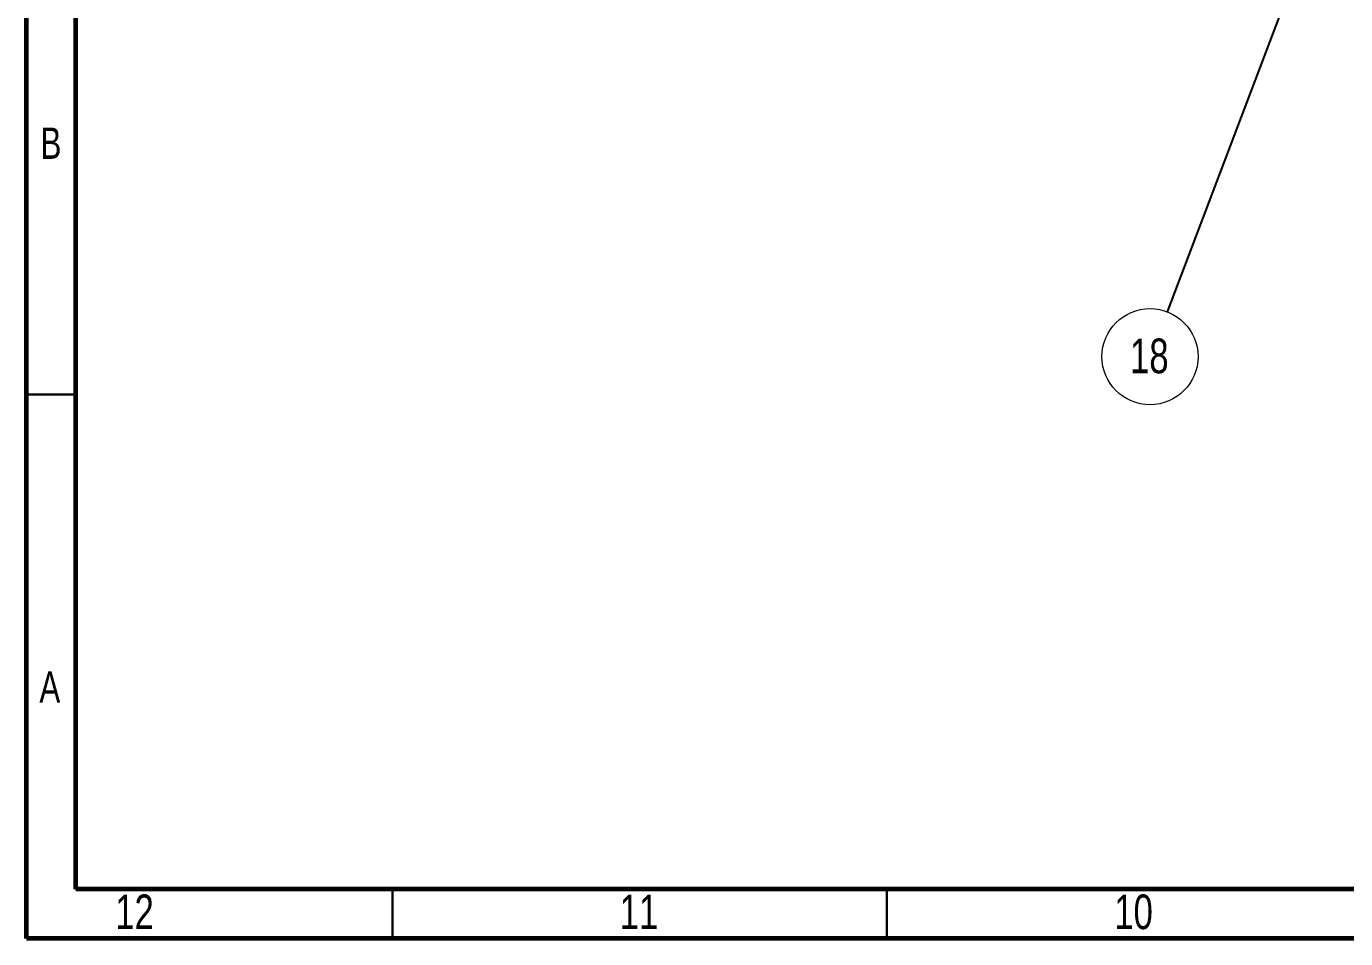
# Model space of a CAD drawing. Header units: millimetres. Extents: x 15 to 589, y 5 to 415.
# Drawn here: x 15 to 148.4, y 5 to 97.2 of the extents above; entities that cross this region are included whole.
import ezdxf

# ---------------------------------------------------------------- set-up
doc = ezdxf.new("R2010")
doc.units = ezdxf.units.MM
doc.styles.add('SLDTEXTSTYLE0', font='TXT', dxfattribs={"width": 0.75})
doc.dimstyles.new('SLDDIMSTYLE0', dxfattribs={"dimtxt": 0.18, "dimasz": 3.302, "dimexe": 0, "dimexo": 0.0625, "dimgap": 0, "dimtad": 0, "dimtih": 1, "dimtoh": 1, "dimdec": 0, "dimrnd": 1e-09, "dimzin": 0, "dimdsep": 46, "dimtxsty": 'Standard', "dimsah": 1, "dimcen": 0.09, "dimadec": 0, "dimazin": 0, "dimtfac": 3.302, "dimtdec": 0, "dimtofl": 0, "dimtmove": 0, "dimatfit": 3, "dimfxl": 1, "dimfrac": 2, "dimtolj": 1, "dimtzin": 0, "dimarcsym": 0})

# ---------------------------------------------------------------- blocks, each defined once
blk = doc.blocks.new('SW_NOTE_10')
at = {"color": 0, "linetype": 'Continuous', "lineweight": 0}
blk.add_circle((-1.72, -4.54), 4.86, dxfattribs=at)
at = {"color": 0, "linetype": 'Continuous', "lineweight": 0, "insert": (-1.79, -2.71), "char_height": 3.5, "attachment_point": 2, "style": 'SLDTEXTSTYLE0'}
blk.add_mtext('18', dxfattribs=at)

msp = doc.modelspace()

# ---------------------------------------------------------------- linework, layer by layer
at = {"color": 7, "linetype": 'Continuous', "lineweight": 60}
for p, q in [((15, 5), (15, 415)), ((20, 10), (20, 410)), ((584, 10), (20, 10)), ((589, 5), (15, 5))]:
    msp.add_line(p, q, dxfattribs=at)
at = {"color": 7, "linetype": 'Continuous', "lineweight": 30}
for p, q in [((15, 60), (20, 60)), ((52, 5), (52, 10)), ((102, 5), (102, 10))]:
    msp.add_line(p, q, dxfattribs=at)

# ---------------------------------------------------------------- block references
at = {"color": 7, "linetype": 'Continuous', "lineweight": 0}
msp.add_blockref('SW_NOTE_10', (130.31, 68.38), dxfattribs=at)

# ---------------------------------------------------------------- texts
at = {"color": 7, "linetype": 'Continuous', "lineweight": 0, "attachment_point": 2, "style": 'SLDTEXTSTYLE0'}
for s, insert, char_height in [('B', (17.48, 87.01), 3.17), ('A', (17.37, 32.01), 3.17), ('12', (25.93, 9.46), 3.5), ('11', (76.93, 9.46), 3.5), ('10', (126.93, 9.46), 3.5)]:
    msp.add_mtext(s, dxfattribs=dict(at, insert=insert, char_height=char_height))

# ---------------------------------------------------------------- leaders
at = {"color": 7, "linetype": 'Continuous', "lineweight": 0}
msp.add_leader([(188.69, 222.36), (130.31, 68.38)], dimstyle='SLDDIMSTYLE0', dxfattribs=at)

doc.saveas('drawing.dxf')
